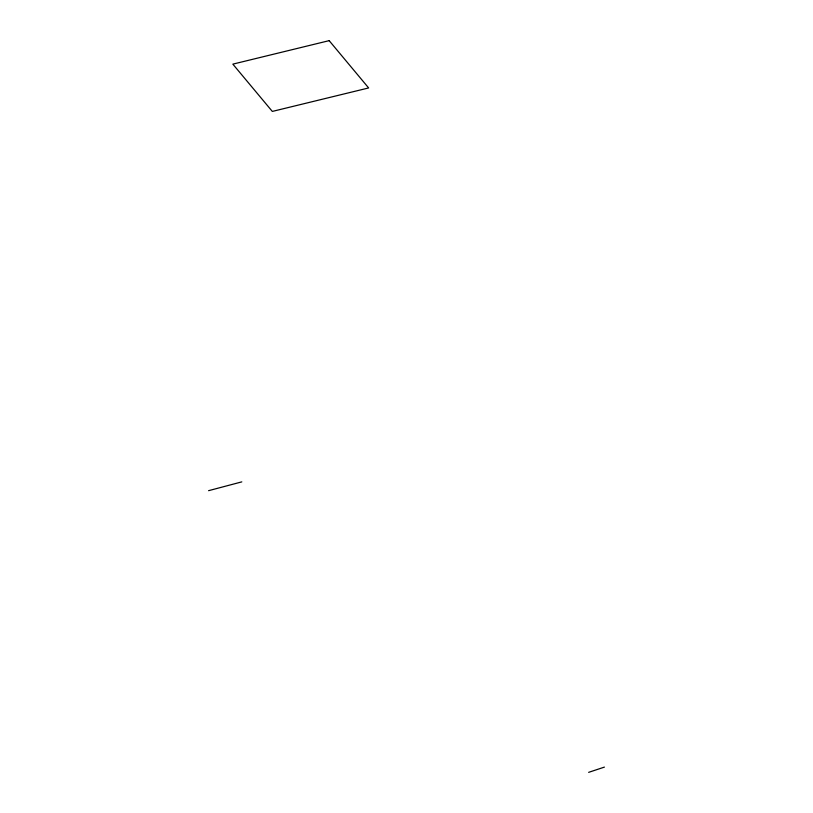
<?xml version="1.0" encoding="UTF-8"?>
<svg xmlns="http://www.w3.org/2000/svg" width="813" height="813" viewBox="0 0 813 813"><rect width="100%" height="100%" fill="white"/><g stroke="black" fill="none" stroke-linecap="round" stroke-linejoin="round"><path stroke-width="1.22" d="M588.642 772.35L604.415 767.106M208.585 490.676L241.807 481.875M329.163 40.65L232.843 64.136L272.325 111.422L368.645 87.946L329.163 40.65"/></g></svg>
